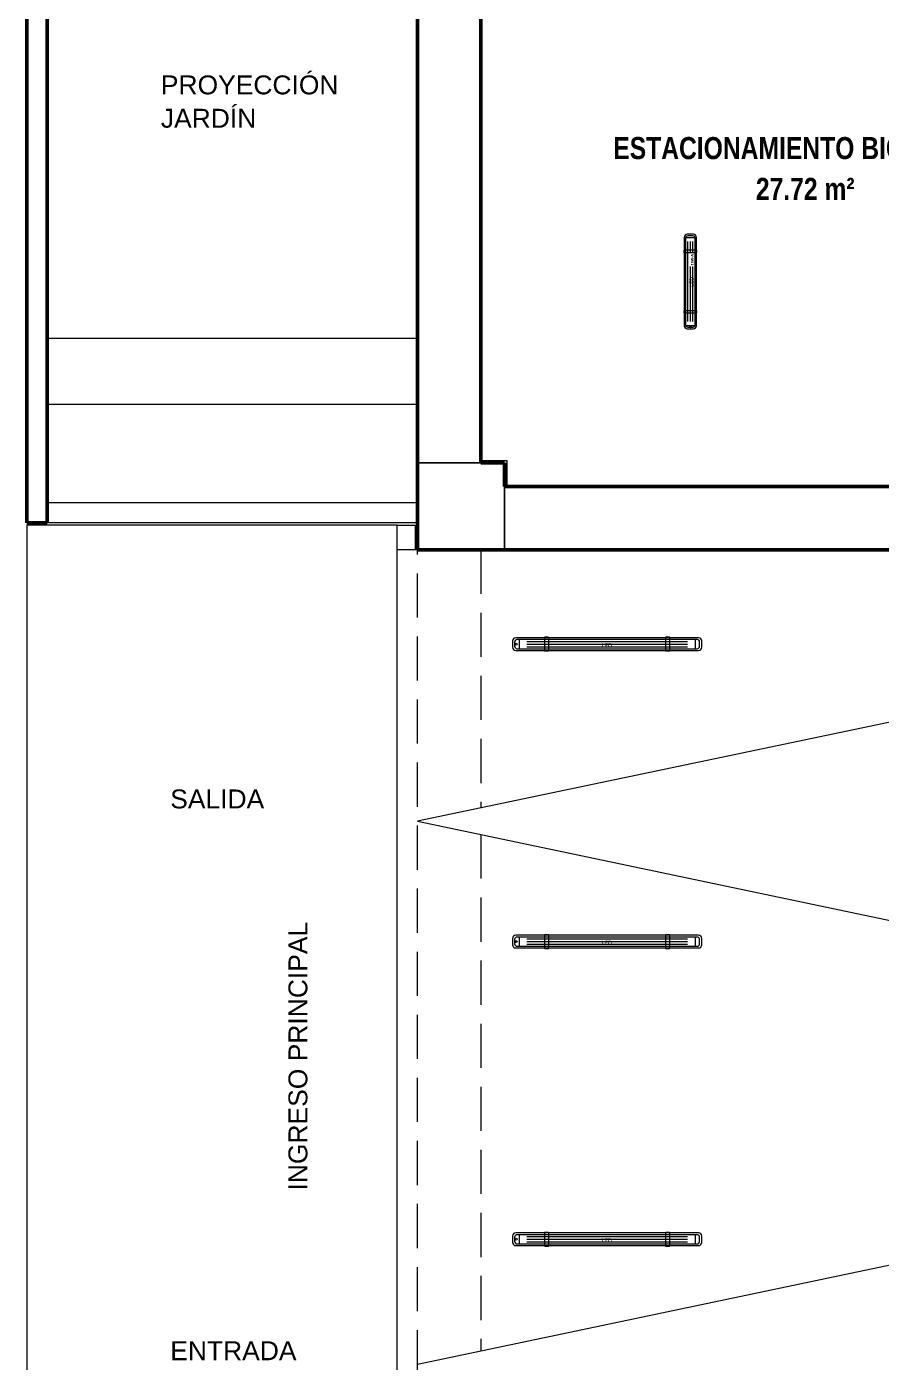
# Model space of a CAD drawing. Header units: metres. Extents: x -4 to 54.5, y -3.3 to 43.7.
# Drawn here: x 9.81 to 15.23, y 18.95 to 27.42 of the extents above; entities that cross this region are included whole.
import ezdxf

# ---------------------------------------------------------------- set-up
doc = ezdxf.new("R2010")
doc.units = ezdxf.units.M
doc.linetypes.add('Derribado', pattern=[0.4, 0.28, -0.12])
doc.layers.get('0').update_dxf_attribs({"color": 8})
for name, color, linetype, lineweight in [('A-AREA-IDEN', 8, 'Continuous', 9), ('A-DETL', 8, 'Continuous', 9), ('A-DETL-THIN', 8, 'Continuous', 9), ('A-FLOR', 8, 'Continuous', 18), ('A-WALL', 8, 'Continuous', 9), ('G-ANNO-TEXT', 8, 'Continuous', 9), ('I-WALL', 8, 'Continuous', 9), ('S-COLS', 8, 'Continuous', 9)]:
    doc.layers.add(name, color=color, linetype=linetype, lineweight=lineweight)
doc.layers.add('IE-LUM-L-01', color=5, linetype='Continuous', lineweight=18, true_color=0x126b94)
doc.layers.add('IE-LUM-L-01-15', color=5, linetype='Continuous', lineweight=18, true_color=0x126b94)
doc.styles.add('Arial', font='arial.ttf', dxfattribs={"height": 0.12})
doc.styles.add('Arial_B_3', font='arialbd.ttf', dxfattribs={"width": 0.8, "height": 0.14})
doc.styles.add('EI_LUM_BOLD', font='OpenSans-Semibold.ttf')
doc.styles.add('EI_LUM_REGULAR', font='OpenSans-Regular.ttf')

# ---------------------------------------------------------------- blocks, each defined once
blk = doc.blocks.new('EI_LUM_L_01')
at = {"color": 0, "lineweight": 13}
for p, q in [((-0.558, 0.0304), (-0.558, -0.0304)), ((0.558, 0.0304), (0.558, -0.0304))]:
    blk.add_line(p, q, dxfattribs=at)
at = {"color": 0, "lineweight": 9}
for p, q in [((-0.51, 0.0168), (0.51, 0.0168)), ((-0.51, 0), (0.51, 0)), ((-0.51, -0.0168), (0.51, -0.0168))]:
    blk.add_line(p, q, dxfattribs=at)
at = {"color": 0, "lineweight": 13}
blk.add_lwpolyline([(-0.58, -0.04), (0.58, -0.04, 0.414214), (0.6, -0.02), (0.6, 0.02, 0.414214), (0.58, 0.04), (-0.58, 0.04, 0.414214), (-0.6, 0.02), (-0.6, -0.02, 0.414214)], format="xyb", close=True, dxfattribs=at)
at = {"color": 0, "lineweight": 9}
for points in [[(-0.5707, -0.0292), (0.5707, -0.0292, 0.414214), (0.5867, -0.0132), (0.5867, 0.0132, 0.414214), (0.5707, 0.0292), (-0.5707, 0.0292, 0.414214), (-0.5867, 0.0132), (-0.5867, -0.0132, 0.414214)], [(-0.3947, -0.0432), (-0.3733, -0.0432, 0.414214), (-0.3708, -0.0407), (-0.3708, 0.0407, 0.414214), (-0.3733, 0.0432), (-0.3947, 0.0432, 0.414214), (-0.3972, 0.0407), (-0.3972, -0.0407, 0.414214)], [(0.3733, -0.0432), (0.3947, -0.0432, 0.414214), (0.3972, -0.0407), (0.3972, 0.0407, 0.414214), (0.3947, 0.0432), (0.3733, 0.0432, 0.414214), (0.3708, 0.0407), (0.3708, -0.0407, 0.414214)]]:
    blk.add_lwpolyline(points, format="xyb", close=True, dxfattribs=at)
blk.add_circle((-0.576, 0), 0.006, dxfattribs=at)
at = {"color": 0, "lineweight": 9, "style": 'EI_LUM_REGULAR'}
blk.add_text('LED', height=0.02821, dxfattribs=at).set_placement((-0.0356, -0.0224))
at = {"style": 'EI_LUM_REGULAR', "flags": 1}
for tag in ['ANCHO_CUERPO_MM', 'ALTURA_M', 'AMBIENTE', 'TIPO', 'ID', 'IP', 'GIRO_REFERENCIA', 'DESCRIPCION', 'POTENCIA_W', 'FLUJO_NOMINAL_LM', 'FLUJO_CALCULO_LM', 'MONTAJE', 'PAGINA_PDF', 'NUMERO_LOCAL', 'ESTADO', 'LARGO_CUERPO_MM', 'DIAMETRO_CUERPO_MM', 'REFERENCIA_DIMENSIONAL', 'NPT_M', 'FUENTE_XY']:
    blk.add_attdef(tag, (0, 0), '', height=0.025, dxfattribs=at)
blk = doc.blocks.new('EI_LUM_L_01_15')
at = {"color": 0, "lineweight": 13}
for p, q in [((-0.2785, 0.0293), (-0.2785, -0.0293)), ((0.2785, 0.0293), (0.2785, -0.0293))]:
    blk.add_line(p, q, dxfattribs=at)
at = {"color": 0, "lineweight": 9}
for p, q in [((-0.2546, 0.0162), (0.2546, 0.0162)), ((-0.2546, 0), (0.0959, 0)), ((0.1824, 0), (0.2546, 0)), ((-0.2546, -0.0162), (0.0959, -0.0162)), ((0.1824, -0.0162), (0.2546, -0.0162))]:
    blk.add_line(p, q, dxfattribs=at)
at = {"color": 0, "lineweight": 13}
blk.add_lwpolyline([(-0.2802, -0.0385), (0.2802, -0.0385, 0.414214), (0.2995, -0.0193), (0.2995, 0.0192, 0.414214), (0.2802, 0.0385), (-0.2802, 0.0385, 0.414214), (-0.2995, 0.0192), (-0.2995, -0.0193, 0.414214)], format="xyb", close=True, dxfattribs=at)
at = {"color": 0, "lineweight": 9}
for points in [[(-0.2753, -0.0302), (0.2753, -0.0302, 0.414214), (0.2893, -0.0162), (0.2893, 0.0162, 0.414214), (0.2753, 0.0302), (-0.2753, 0.0302, 0.414214), (-0.2893, 0.0162), (-0.2893, -0.0162, 0.414214)], [(-0.1964, -0.0416), (-0.187, -0.0416, 0.414214), (-0.1851, -0.0397), (-0.1851, 0.0397, 0.414214), (-0.187, 0.0416), (-0.1964, 0.0416, 0.414214), (-0.1983, 0.0397), (-0.1983, -0.0397, 0.414214)], [(0.187, -0.0416), (0.1964, -0.0416, 0.414214), (0.1983, -0.0397), (0.1983, 0.0397, 0.414214), (0.1964, 0.0416), (0.187, 0.0416, 0.414214), (0.1851, 0.0397), (0.1851, -0.0397, 0.414214)]]:
    blk.add_lwpolyline(points, format="xyb", close=True, dxfattribs=at)
blk.add_circle((-0.2875, 0), 0.00577, dxfattribs=at)
for s, height, style, p in [('LED', 0.02715, 'EI_LUM_REGULAR', (-0.0343, -0.0216)), ('15W-A', 0.01745, 'EI_LUM_BOLD', (0.1016, -0.0216))]:
    blk.add_text(s, height=height, dxfattribs=dict(at, style=style)).set_placement(p)
at = {"style": 'EI_LUM_REGULAR', "flags": 1}
for tag in ['ANCHO_CUERPO_MM', 'ALTURA_M', 'AMBIENTE', 'TIPO', 'ID', 'IP', 'GIRO_REFERENCIA', 'DESCRIPCION', 'POTENCIA_W', 'FLUJO_NOMINAL_LM', 'FLUJO_CALCULO_LM', 'MONTAJE', 'PAGINA_PDF', 'NUMERO_LOCAL', 'ESTADO', 'LARGO_CUERPO_MM', 'DIAMETRO_CUERPO_MM', 'REFERENCIA_DIMENSIONAL', 'NPT_M', 'FUENTE_XY']:
    blk.add_attdef(tag, (0, 0), '', height=0.025, dxfattribs=at)

msp = doc.modelspace()

# ---------------------------------------------------------------- linework, layer by layer
at = {"layer": 'A-DETL', "linetype": 'Derribado', "lineweight": 18}
for p, q in [((12.69, 24.655), (12.69, 29.685)), ((12.69, 28.655), (12.69, 24.655)), ((12.29, 24.655), (12.29, 28.355)), ((12.29, 24.655), (12.69, 24.655)), ((15.94, 24.505), (12.84, 24.505)), ((12.84, 24.505), (12.84, 24.105)), ((12.29, 16.875), (12.29, 24.105)), ((12.29, 24.105), (12.69, 24.105)), ((12.69, 24.105), (12.69, 22.4665)), ((12.84, 24.105), (15.94, 24.105)), ((12.69, 22.2985), (12.69, 19.0215))]:
    msp.add_line(p, q, dxfattribs=at)
at = {"layer": 'A-DETL-THIN'}
for p, q in [((20.49, 24.105), (12.29, 22.3825)), ((12.29, 22.3825), (20.49, 20.66)), ((20.49, 20.66), (12.29, 18.9375))]:
    msp.add_line(p, q, dxfattribs=at)
at = {"layer": 'A-FLOR', "lineweight": 9}
for p, q in [((12.29, 25.4445), (9.94, 25.4445)), ((9.94, 25.4445), (9.94, 25.0287)), ((12.29, 25.0287), (12.29, 25.4445)), ((9.94, 25.0287), (12.29, 25.0287)), ((12.69, 24.67), (12.855, 24.67)), ((12.855, 24.67), (12.855, 24.505)), ((12.16, 24.26), (9.81, 24.26)), ((9.81, 24.26), (9.81, 17.06)), ((12.16, 17.06), (12.16, 24.26)), ((12.16, 24.26), (12.275, 24.26)), ((12.275, 24.26), (12.275, 24.105)), ((12.29, 24.105), (12.16, 24.105))]:
    msp.add_line(p, q, dxfattribs=at)
at = {"layer": 'A-WALL', "lineweight": 50}
for p, q in [((12.29, 28.355), (12.29, 24.655)), ((12.69, 24.655), (12.69, 28.355)), ((15.94, 24.505), (12.84, 24.505)), ((12.84, 24.105), (15.94, 24.105))]:
    msp.add_line(p, q, dxfattribs=at)
at = {"layer": 'A-WALL', "lineweight": 5}
for p, q in [((12.29, 24.655), (12.69, 24.655)), ((12.84, 24.505), (12.84, 24.105))]:
    msp.add_line(p, q, dxfattribs=at)
at = {"layer": 'I-WALL', "lineweight": 50}
for p, q in [((9.81, 28.355), (9.81, 24.275)), ((9.94, 24.275), (9.94, 28.355)), ((9.81, 24.275), (9.94, 24.275))]:
    msp.add_line(p, q, dxfattribs=at)
at = {"layer": 'I-WALL'}
for p, q in [((9.94, 24.405), (12.29, 24.405)), ((12.29, 24.275), (9.94, 24.275))]:
    msp.add_line(p, q, dxfattribs=at)
at = {"layer": 'S-COLS', "lineweight": 5}
for p, q in [((12.69, 24.655), (12.29, 24.655)), ((12.84, 24.105), (12.84, 24.505))]:
    msp.add_line(p, q, dxfattribs=at)
at = {"layer": 'S-COLS', "lineweight": 50}
for p, q in [((12.29, 24.655), (12.29, 24.105)), ((12.84, 24.655), (12.69, 24.655)), ((12.84, 24.505), (12.84, 24.655)), ((12.29, 24.105), (12.84, 24.105))]:
    msp.add_line(p, q, dxfattribs=at)

# ---------------------------------------------------------------- block references
at = {"layer": 'IE-LUM-L-01'}
for p in [(13.492, 23.506), (13.492, 21.619), (13.492, 19.731)]:
    msp.add_blockref('EI_LUM_L_01', p, dxfattribs=at)
at = {"layer": 'IE-LUM-L-01-15', "rotation": 90}
msp.add_blockref('EI_LUM_L_01_15', (14.02, 25.806), dxfattribs=at)

# ---------------------------------------------------------------- texts
at = {"layer": 'A-AREA-IDEN', "char_height": 0.14, "attachment_point": 1, "style": 'Arial_B_3'}
for s, insert, width in [('ESTACIONAMIENTO BICICLETAS', (13.5309, 26.7224), 2.937383), ('27.72 m²', (14.4357, 26.4634), 0.743966)]:
    msp.add_mtext(s, dxfattribs=dict(at, insert=insert, width=width))
at = {"layer": 'G-ANNO-TEXT', "char_height": 0.12, "attachment_point": 1, "style": 'Arial'}
for s, insert, width in [('PROYECCIÓN ', (10.661, 27.1132), 1.523206), ('JARDÍN', (10.661, 26.9015), 0.785654), ('SALIDA', (10.7205, 22.584), 0.777637), ('ENTRADA', (10.7205, 19.084), 1.034177)]:
    msp.add_mtext(s, dxfattribs=dict(at, insert=insert, width=width))
at = {"layer": 'G-ANNO-TEXT', "insert": (11.4705, 20.0402), "char_height": 0.12, "width": 2.204641, "attachment_point": 1, "rotation": 90, "style": 'Arial'}
msp.add_mtext('INGRESO PRINCIPAL', dxfattribs=at)

doc.saveas('drawing.dxf')
